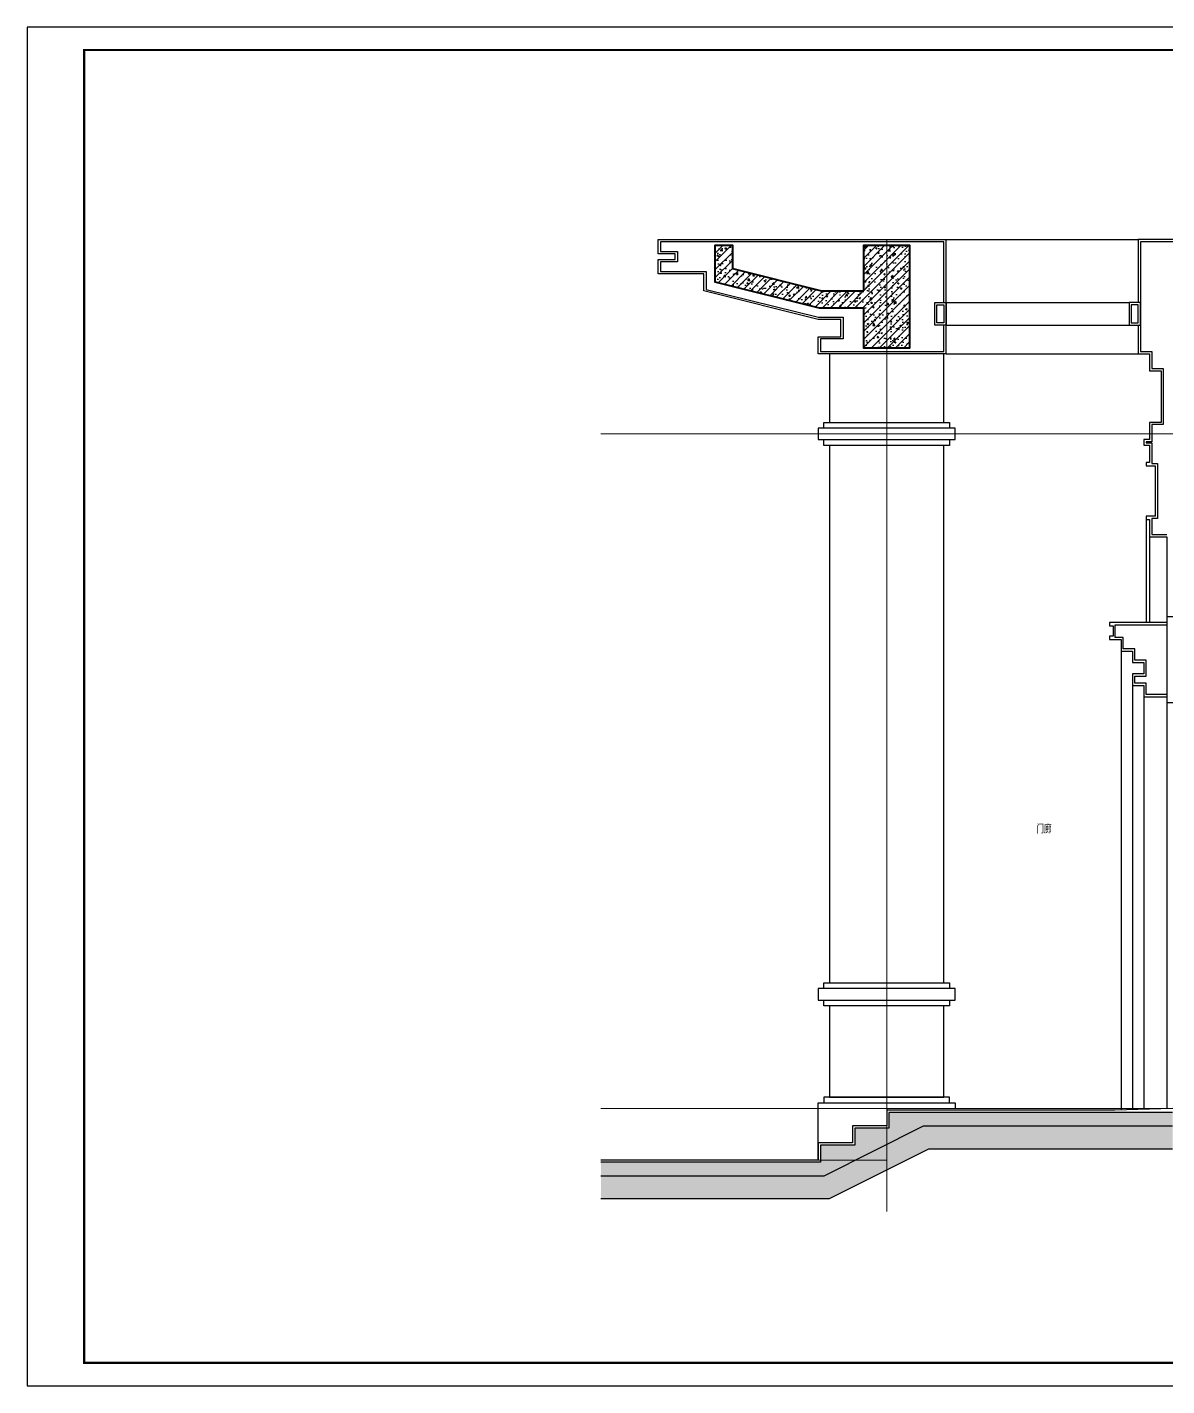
# Model space of a CAD drawing. Extents: x 1188826 to 1909461, y 608442 to 1651179.
# Drawn here: x 1643957 to 1653927, y 980414 to 992294 of the extents above; entities that cross this region are included whole.
import ezdxf

# ---------------------------------------------------------------- set-up
doc = ezdxf.new("R2010")
doc.units = 0
doc.header["$LTSCALE"] = 1000
doc.header["$MEASUREMENT"] = 0
doc.linetypes.add('ACAD_ISO10W100', pattern=[18.5, 12, -3, 0.5, -3])
doc.linetypes.add('DOTE', pattern=[2.42, 2, -0.2, 0.02, -0.2])
for name, color, linetype in [('A-HATH(填充)', 8, 'Continuous'), ('A-WA-M(面层)', 43, 'Continuous'), ('PUB_TEXT', 4, 'Continuous'), ('剖面看线', 251, 'Continuous'), ('图框', 140, 'Continuous'), ('立面-2', 45, 'Continuous')]:
    doc.layers.add(name, color=color, linetype=linetype)
for name, color, linetype, lineweight in [('DOTE', 19, 'DOTE', 9), ('PUB_HATCH', 8, 'Continuous', 9), ('WALL', 9, 'Continuous', 40)]:
    doc.layers.add(name, color=color, linetype=linetype, lineweight=lineweight)
doc.styles.add('TXT', font='simplex.shx', dxfattribs={"width": 0.8, "bigfont": 'hztxt.shx'})

msp = doc.modelspace()

# ---------------------------------------------------------------- hatches: boundary and pattern name
at = {"layer": 'A-HATH(填充)'}
h = msp.add_hatch(dxfattribs=at)
h.set_pattern_fill('钢筋混凝土', color=256, scale=20, style=0)
h.set_pattern_definition([(45, (0, 0), (-35.355339, 35.355339), []), (50, (0, 0), (143.4520365, -12.550427), [15, -165]), (355, (0, 0), (-27.750267, 150.438427), [12, -132]), (100.4514, (11.95, -1.05), (115.701876, 137.887908), [12.748038, -140.228422]), (46.1842, (0, 40), (213.44821, -33.103803), [22.5, -247.5]), (96.6356, (17.79, 37.24), (186.93254, 194.823574), [19.122058, -210.3426]), (351.1842, (0, 40), (186.93239, 194.82372), [18, -198]), (21, (20, 30), (119.3814104, -80.523778), [15, -165]), (326, (20, 30), (48.663066, 145.030009), [12, -132]), (71.4514, (29.95, 23.29), (168.044526, 64.506099), [12.748038, -140.228422]), (37.5, (0, 0), (2.431971, 66.5787708), [0, -130.4, 0, -134, 0, -132.5]), (7.5, (0, 0), (52.6139075, 78.8823424), [0, -76.4, 0, -127.4, 0, -50.5]), (327.5, (-44.6, 0), (106.7644872, -4.5109743), [0, -50, 0, -156, 0, -207]), (317.5, (-64.6, 0), (116.637234, 20.0209965), [0, -65, 0, -103.6, 0, -147])])
h.paths.add_polyline_path([(1651276, 989987), (1651276, 990387), (1651676, 990387), (1651676, 989487), (1651276, 989487), (1651276, 989837), (1650888, 989837), (1649976, 990065), (1649976, 990387), (1650126, 990387), (1650126, 990182), (1650907, 989987)])
at = {"layer": 'PUB_HATCH', "linetype": 'Continuous'}
h = msp.add_hatch(dxfattribs=at)
h.set_pattern_fill('混凝土', color=256, scale=10, style=0)
h.set_pattern_definition([(50, (485.635, 0), (71.7260183, -6.2752135), [7.5, -82.5]), (355, (485.635, 0), (-13.8751334, 75.2192134), [6, -66]), (100.4514, (491.61, -0.52), (57.8509382, 68.9439542), [6.374019, -70.1142112]), (46.1842, (485.635, 20), (106.724105, -16.5519014), [11.25, -123.75]), (96.6356, (494.53, 18.62), (93.4662706, 97.411787), [9.561029, -105.1713]), (351.1842, (485.64, 20), (93.4661945, 97.41186), [9, -99]), (21, (495.635, 15), (59.6907052, -40.261889), [7.5, -82.5]), (326, (495.635, 15), (24.3315332, 72.5150045), [6, -66]), (71.4514, (500.61, 11.645), (84.0222629, 32.2530497), [6.374019, -70.1142112]), (37.5, (485.635, 0), (1.21598553, 33.2893854), [0, -65.2, 0, -67, 0, -66.25]), (7.5, (485.635, 0), (26.30695374, 39.4411712), [0, -38.2, 0, -63.7, 0, -25.25]), (327.5, (463.335, 0), (53.3822436, -2.25548717), [0, -25, 0, -78, 0, -103.5]), (317.5, (453.335, 0), (58.3186169, 10.0104982), [0, -32.5, 0, -51.8, 0, -73.5])])
h.paths.add_polyline_path([(1653977, 982803), (1651496, 982803), (1651496, 982668), (1651196, 982668), (1651196, 982518), (1650896, 982518), (1650896, 982368), (1648976, 982368), (1648976, 982248), (1650925, 982248), (1651795, 982683), (1653977, 982683)])
h = msp.add_hatch(dxfattribs=at)
h.set_pattern_fill('卵石砌体', color=256, scale=20, style=0)
h.set_pattern_definition([(0, (590.64, 0), (0, 150), [7.5, -22.5, 7.5, -112.5]), (0, (628.14, 15), (0, 150), [7.5, -142.5]), (0, (553.14, 30), (0, 150), [15, -135]), (0, (515.64, 37.5), (0, 150), [22.5, -127.5]), (0, (590.64, 45), (0, 150), [15, -15, 22.5, -97.5]), (0, (583.14, 67.5), (0, 150), [22.5, -127.5]), (0, (545.64, 75), (0, 150), [22.5, -52.5, 22.5, -52.5]), (0, (515.64, 97.5), (0, 150), [22.5, -7.5, 7.5, -112.5]), (0, (613.14, 112.5), (0, 150), [7.5, -142.5]), (0, (583.14, 127.5), (0, 150), [15, -135]), (90, (485.64, 135), (-150, 9e-15), [15, -135]), (90, (500.64, 30), (-150, 9e-15), [7.5, -15, 22.5, -105]), (90, (538.14, 45), (-150, 9e-15), [30, -7.5, 7.5, -105]), (90, (560.64, 82.5), (-150, 9e-15), [22.5, -127.5]), (90, (568.14, 15), (-150, 9e-15), [15, -135]), (90, (575.64, 135), (-150, 9e-15), [15, -135]), (90, (583.14, 45), (-150, 9e-15), [15, -75, 7.5, -52.5]), (90, (605.64, 120), (-150, 9e-15), [7.5, -7.5, 7.5, -127.5]), (90, (613.14, 52.5), (-150, 9e-15), [15, -22.5, 15, -97.5]), (90, (620.64, 15), (-150, 9e-15), [15, -135]), (45, (493.14, 15), (9e-15, 150), [21.21315, -42.426404, 31.8198, -116.672678]), (45, (485.64, 15), (9e-15, 150), [21.213203, -190.91883]), (45, (568.14, 30), (9e-15, 150), [21.213203, -190.91883]), (45, (553.14, 105), (9e-15, 150), [21.213203, -190.91883]), (45, (620.64, 30), (9e-15, 150), [21.213203, -190.91883]), (45, (493.14, 45), (9e-15, 150), [10.606602, -201.52542]), (45, (508.14, 90), (9e-15, 150), [10.606602, -201.52542]), (45, (523.14, 37.5), (9e-15, 150), [10.606602, -201.52542]), (45, (538.14, 90), (9e-15, 150), [10.606602, -201.52542]), (45, (583.14, 60), (9e-15, 150), [10.606602, -201.52542]), (45, (583.14, 142.5), (9e-15, 150), [10.606602, -201.52542]), (45, (598.14, 127.5), (9e-15, 150), [10.606602, -201.52542]), (45, (605.64, 45), (9e-15, 150), [10.606602, -201.52542]), (45, (613.14, 7.5), (9e-15, 150), [10.606602, -201.52542]), (45, (613.14, 67.5), (9e-15, 150), [10.606602, -201.52542]), (45, (613.14, 142.5), (9e-15, 150), [10.606602, -201.52542]), (45, (620.64, 112.5), (9e-15, 150), [10.606602, -201.52542]), (135, (590.64, 127.5), (-150, 9e-15), [10.606602, -201.52542]), (135, (605.64, 142.5), (-150, 9e-15), [10.606602, -201.52542]), (135, (613.14, 112.5), (-150, 9e-15), [10.606602, -201.52542]), (135, (635.64, 142.5), (-150, 9e-15), [10.606602, -201.52542]), (135, (560.64, 90), (-150, 9e-15), [10.606602, -201.52542]), (135, (545.64, 75), (-150, 9e-15), [10.606602, -201.52542]), (135, (500.64, 37.5), (-150, 9e-15), [10.606602, -201.52542]), (135, (515.64, 37.5), (-150, 9e-15), [10.606602, -201.52542]), (135, (530.64, 90), (-150, 9e-15), [10.606602, -201.52542]), (135, (500.64, 67.5), (-150, 9e-15), [10.606602, -201.52542]), (135, (590.64, 45), (-150, 9e-15), [10.606602, -201.52542]), (135, (613.14, 60), (-150, 9e-15), [10.606602, -201.52542]), (135, (620.64, 30), (-150, 9e-15), [10.606602, -201.52542]), (135, (620.64, 45), (-150, 9e-15), [10.606602, -201.52542]), (135, (628.14, 15), (-150, 9e-15), [10.606602, -201.52542]), (135, (508.14, 105), (-150, 9e-15), [21.213203, -190.91883]), (135, (583.14, 60), (-150, 9e-15), [21.213203, -190.91883]), (135, (575.64, 7.5), (-150, 9e-15), [53.033008, -159.099024]), (26.5650512, (485.635, 75), (149.9999994, 1.2e-06), [16.77, -318.64018]), (26.5650512, (508.135, 30), (149.9999994, 1.2e-06), [16.77, -318.64018]), (26.5650512, (538.135, 97.5), (149.9999994, 1.2e-06), [16.77, -318.64018]), (26.5650512, (598.135, 0), (149.9999994, 1.2e-06), [16.77, -318.64018]), (26.5650512, (575.635, 37.5), (149.9999994, 1.2e-06), [16.77, -318.64018]), (26.5650512, (590.635, 67.5), (149.9999994, 1.2e-06), [16.77, -318.64018]), (26.5650512, (568.135, 120), (149.9999994, 1.2e-06), [16.77, -318.64018]), (26.5650512, (620.635, 112.5), (149.9999994, 1.2e-06), [16.77, -318.64018]), (63.4349488, (500.635, 75), (1e-07, 150), [16.77, -318.64018]), (63.4349488, (500.635, 82.5), (1e-07, 150), [16.77, -318.64018]), (63.4349488, (560.635, 105), (1e-07, 150), [33.54, -301.87018]), (63.4349488, (613.135, 97.5), (1e-07, 150), [16.77, -318.64018]), (63.4349488, (605.635, 75), (1e-07, 150), [16.77, -318.64018]), (63.4349488, (530.635, 45), (1e-07, 150), [16.77, -318.64018]), (63.4349488, (605.635, 127.5), (1e-07, 150), [16.77, -318.64018]), (63.4349488, (628.135, 120), (1e-07, 150), [16.77, -318.64018]), (116.5650512, (493.135, 120), (-1.2e-06, 149.9999994), [16.77, -318.64018]), (116.5650512, (575.635, 0), (-1.2e-06, 149.9999994), [16.77, -318.64018]), (116.5650512, (508.135, 97.5), (-1.2e-06, 149.9999994), [16.77, -318.64018]), (116.5650512, (620.635, 82.5), (-1.2e-06, 149.9999994), [16.77, -318.64018]), (116.5650512, (568.135, 75), (-1.2e-06, 149.9999994), [16.77, -318.64018]), (116.5650512, (613.135, 105), (-1.2e-06, 149.9999994), [16.77, -318.64018]), (116.5650512, (538.135, 75), (-1.2e-06, 149.9999994), [16.77, -318.64018]), (116.5650512, (508.135, 45), (-1.2e-06, 149.9999994), [16.77, -318.64018]), (153.4349488, (500.635, 112.5), (-150, 1e-07), [16.77, -318.64018]), (153.4349488, (553.135, 30), (-150, 1e-07), [16.77, -318.64018]), (153.4349488, (523.135, 97.5), (-150, 1e-07), [16.77, -318.64018]), (153.4349488, (613.135, 37.5), (-150, 1e-07), [16.77, -318.64018]), (153.4349488, (590.635, 0), (-150, 1e-07), [16.77, -318.64018]), (153.4349488, (605.635, 120), (-150, 1e-07), [16.77, -318.64018]), (153.4349488, (583.135, 67.5), (-150, 1e-07), [16.77, -318.64018]), (153.4349488, (500.635, 112.5), (-150, 1e-07), [16.77, -318.64018]), (153.4349488, (635.635, 75), (-150, 1e-07), [16.77, -318.64018]), (243.4349488, (493.135, 15), (-1e-07, -150), [16.77, -318.64018])])
h.paths.add_polyline_path([(1653977, 982683), (1651795, 982683), (1650925, 982248), (1648976, 982248), (1648976, 982048), (1650972, 982048), (1651842, 982483), (1653977, 982483)])

# ---------------------------------------------------------------- linework, layer by layer
at = {"layer": 'A-WA-M(面层)'}
for points in [[(1654041, 987138), (1653926, 987138), (1653926, 986388), (1654041, 986388)], [(1653976, 982838), (1653472, 982823), (1651476, 982823), (1651476, 982688), (1651176, 982688), (1651176, 982538), (1650876, 982538), (1650876, 982388), (1648976, 982388)], [(1653976, 982803), (1651496, 982803), (1651496, 982668), (1651196, 982668), (1651196, 982518), (1650896, 982518), (1650896, 982368), (1648976, 982368)], [(1653976, 982683), (1651795, 982683), (1650925, 982248), (1648976, 982248)], [(1653976, 982483), (1651842, 982483), (1650972, 982048), (1648976, 982048)]]:
    msp.add_lwpolyline(points, dxfattribs=at)
at = {"layer": 'DOTE', "linetype": 'ACAD_ISO10W100', "ltscale": 100}
for p, q in [((1651476, 981938), (1651476, 990437)), ((1655676, 988737), (1648976, 988737)), ((1655676, 982838), (1648976, 982838)), ((1651476, 982388), (1648976, 982388))]:
    msp.add_line(p, q, dxfattribs=at)
at = {"layer": 'WALL'}
msp.add_lwpolyline([(1651276, 989987), (1651276, 990387), (1651676, 990387), (1651676, 989487), (1651276, 989487), (1651276, 989837), (1650888, 989837), (1649976, 990065), (1649976, 990387), (1650126, 990387), (1650126, 990182), (1650907, 989987)], close=True, dxfattribs=at)
at = {"layer": '剖面看线'}
for p, q in [((1653526, 986838), (1653526, 982824)), ((1653626, 986538), (1653626, 982827)), ((1653726, 986438), (1653726, 982830)), ((1653926, 986388), (1653926, 982836))]:
    msp.add_line(p, q, dxfattribs=at)
for points in [[(1651996, 990437), (1653676, 990437)], [(1651996, 989887), (1653596, 989887)], [(1651996, 989687), (1653596, 989687)], [(1651996, 989437), (1653676, 989437)], [(1653746, 987988), (1653746, 987088)], [(1653776, 987838), (1653776, 987088)], [(1653926, 987838), (1653926, 987138)], [(1650876, 982385), (1650876, 982887), (1652076, 982887), (1652076, 982838)], [(1651476, 982838), (1651476, 982688)]]:
    msp.add_lwpolyline(points, dxfattribs=at)
for points in [[(1650976, 988837), (1651976, 988837), (1651976, 989437), (1650976, 989437)], [(1650876, 988687), (1652076, 988687), (1652076, 988787), (1650876, 988787)], [(1652026, 988787), (1650926, 988787), (1650926, 988837), (1652026, 988837)], [(1652026, 988637), (1650926, 988637), (1650926, 988687), (1652026, 988687)], [(1650976, 983937), (1651976, 983937), (1651976, 988637), (1650976, 988637)], [(1652026, 983887), (1650926, 983887), (1650926, 983937), (1652026, 983937)], [(1650876, 983787), (1652076, 983787), (1652076, 983887), (1650876, 983887)], [(1652026, 983737), (1650926, 983737), (1650926, 983787), (1652026, 983787)], [(1650976, 982937), (1651976, 982937), (1651976, 983737), (1650976, 983737)], [(1652026, 982937), (1650926, 982937), (1650926, 982887), (1652026, 982887)]]:
    msp.add_lwpolyline(points, close=True, dxfattribs=at)
at = {"layer": '图框'}
msp.add_lwpolyline([(1643957, 980414), (1660777, 980414), (1660777, 992294), (1643957, 992294)], close=True, dxfattribs=at)
at = {"layer": '图框', "const_width": 20}
msp.add_lwpolyline([(1644457, 980614), (1660577, 980614), (1660577, 992094), (1644457, 992094)], close=True, dxfattribs=at)
at = {"layer": '立面-2', "color": 36}
for p, q in [((1651996, 989937), (1651996, 990437)), ((1651996, 989437), (1651996, 989937))]:
    msp.add_line(p, q, dxfattribs=at)
for points in [[(1651996, 989437), (1650876, 989437), (1650876, 989587), (1651076, 989587), (1651076, 989737), (1650876, 989737), (1649876, 989987), (1649876, 990137), (1649476, 990137), (1649476, 990262), (1649626, 990262), (1649626, 990312), (1649476, 990312), (1649476, 990437), (1651996, 990437)], [(1654276, 990288), (1654326, 990288), (1654326, 990388), (1654326, 990438), (1653676, 990438), (1653676, 989887)], [(1651976, 989887), (1651976, 989957), (1651976, 989957), (1651976, 990417), (1649496, 990417), (1649496, 990332), (1649646, 990332), (1649646, 990242), (1649496, 990242), (1649496, 990157), (1649896, 990157), (1649896, 990001), (1650879, 989757), (1651096, 989757), (1651096, 989567), (1650896, 989567), (1650896, 989457), (1651976, 989457), (1651976, 989687)], [(1654276, 990308), (1654306, 990308), (1654306, 990388), (1654306, 990418), (1653696, 990418), (1653696, 989538), (1653696, 989458), (1653796, 989458), (1653796, 989308), (1653896, 989308), (1653896, 988818), (1653796, 988818), (1653796, 988668), (1653746, 988668), (1653746, 988658), (1653796, 988658), (1653796, 988478), (1653846, 988478), (1653846, 987998), (1653796, 987998), (1653796, 987858), (1653927, 987858)], [(1653676, 989687), (1653676, 989538), (1653676, 989438), (1653776, 989438), (1653776, 989288), (1653876, 989288), (1653876, 988838), (1653776, 988838), (1653776, 988688), (1653726, 988688), (1653726, 988638), (1653776, 988638), (1653776, 988488), (1653746, 988488), (1653746, 988458), (1653826, 988458), (1653826, 988018), (1653746, 988018), (1653746, 987988), (1653776, 987988), (1653776, 987838), (1653927, 987838)], [(1653926, 987088), (1653426, 987088), (1653426, 987058), (1653456, 987058), (1653456, 986968), (1653426, 986968), (1653426, 986938), (1653526, 986938), (1653526, 986838), (1653626, 986838), (1653626, 986838), (1653626, 986838), (1653626, 986738), (1653726, 986738), (1653726, 986638), (1653626, 986638), (1653626, 986538), (1653726, 986538), (1653726, 986438), (1653926, 986438), (1653926, 986438), (1653926, 986438)], [(1653926, 986458), (1653746, 986458), (1653746, 986558), (1653646, 986558), (1653646, 986618), (1653746, 986618), (1653746, 986758), (1653646, 986758), (1653646, 986858), (1653546, 986858), (1653546, 986958), (1653476, 986958), (1653476, 987068), (1653926, 987068)]]:
    msp.add_lwpolyline(points, dxfattribs=at)
for points in [[(1651996, 989687), (1651896, 989687), (1651896, 989887), (1651996, 989887)], [(1651976, 989707), (1651916, 989707), (1651916, 989867), (1651976, 989867)], [(1653596, 989687), (1653696, 989687), (1653696, 989887), (1653596, 989887)], [(1653616, 989707), (1653676, 989707), (1653676, 989867), (1653616, 989867)]]:
    msp.add_lwpolyline(points, close=True, dxfattribs=at)

# ---------------------------------------------------------------- texts
at = {"layer": 'PUB_TEXT', "color": 7, "style": 'TXT', "width": 0.7}
msp.add_text('门廊', height=70, dxfattribs=at).set_placement((1652786, 985244, 0))

doc.saveas('drawing.dxf')
